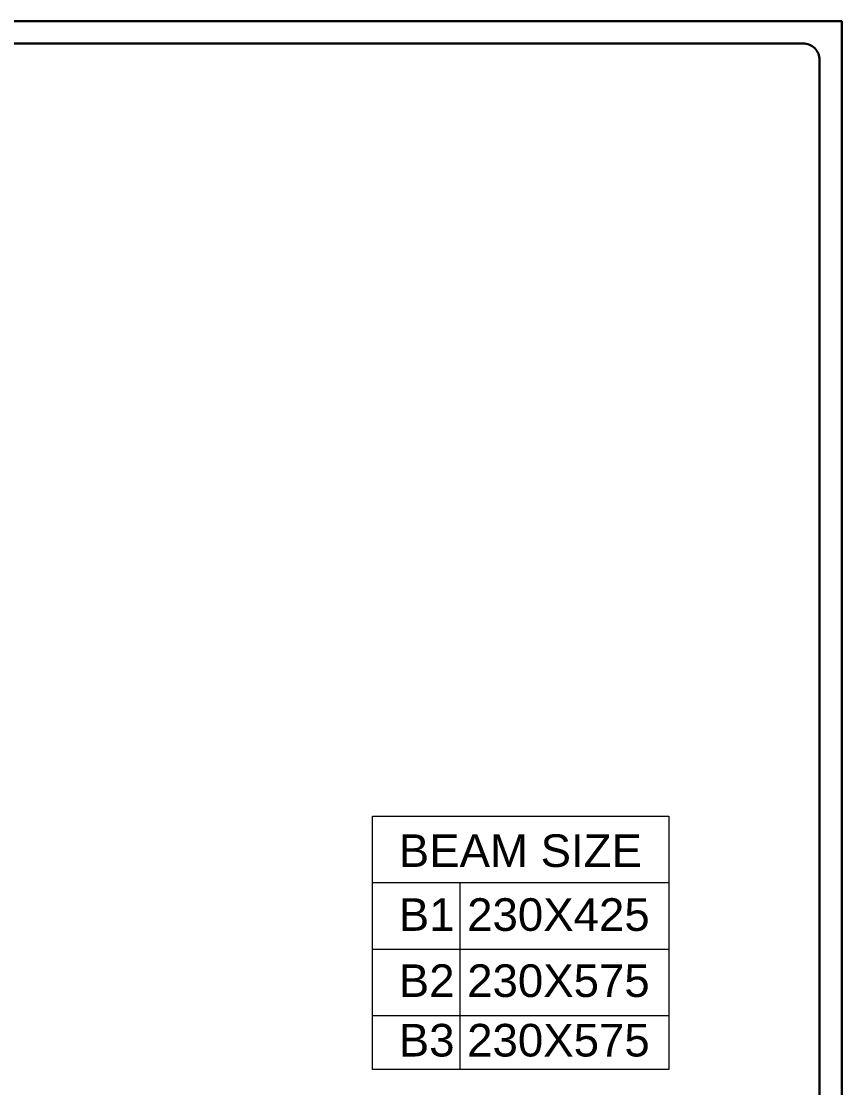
# Model space of a CAD drawing. Header units: inches. Extents: x -605 to 2991212, y -2872845 to 0.
# Drawn here: x 2797182 to 2837406, y -2536413 to -2484112 of the extents above; entities that cross this region are included whole.
import ezdxf

# ---------------------------------------------------------------- set-up
doc = ezdxf.new("R2010")
doc.units = ezdxf.units.IN
doc.header["$LTSCALE"] = 600
doc.header["$MEASUREMENT"] = 0
for name, color, linetype, lineweight in [('GB', 6, 'Continuous', 20), ('rRCC 2', 40, 'Continuous', 15), ('rSHEET', 2, 'Continuous', 30)]:
    doc.layers.add(name, color=color, linetype=linetype, lineweight=lineweight)
doc.styles.get("Standard").update_dxf_attribs({"font": 'arial.ttf'})

msp = doc.modelspace()

# ---------------------------------------------------------------- linework, layer by layer
at = {"layer": 'GB', "color": 1}
msp.add_lwpolyline([(2814396.1, -2523096.8), (2828939.5, -2523096.8), (2828939.5, -2535521.7), (2814396.1, -2535521.7)], close=True, dxfattribs=at)
for points in [[(2814396.1, -2526356.9), (2828939.5, -2526356.9)], [(2818687.7, -2526356.9), (2818687.7, -2535521.7)], [(2814396.1, -2529617), (2828939.5, -2529617)], [(2814396.1, -2532877.1), (2828939.5, -2532877.1)]]:
    msp.add_lwpolyline(points, dxfattribs=at)
at = {"layer": 'rSHEET'}
msp.add_lwpolyline([(2837406.5, -2597889.6), (2837406.5, -2484111.8), (2756957.4, -2484111.8), (2756957.4, -2597889.6)], close=True, dxfattribs=at)
msp.add_lwpolyline([(2836324.9, -2595993.3), (2836324.9, -2486008.1, 0.4142136), (2835512.2, -2485195.4), (2758851.6, -2485195.4, 0.4142136), (2758038.9, -2486008.1), (2758038.9, -2595993.3, 0.4142136), (2758851.6, -2596806), (2835512.2, -2596806, 0.4142136)], format="xyb", close=True, dxfattribs=at)

# ---------------------------------------------------------------- texts
at = {"layer": 'rRCC 2'}
for s, p in [('BEAM SIZE', (2815690.1, -2525587.5)), ('B1 230X425', (2815690.1, -2528722.4)), ('B2 230X575', (2815690.1, -2531964.6)), ('B3 230X575', (2815690.1, -2534884.7))]:
    msp.add_text(s, height=1600, dxfattribs=at).set_placement(p)

doc.saveas('drawing.dxf')
